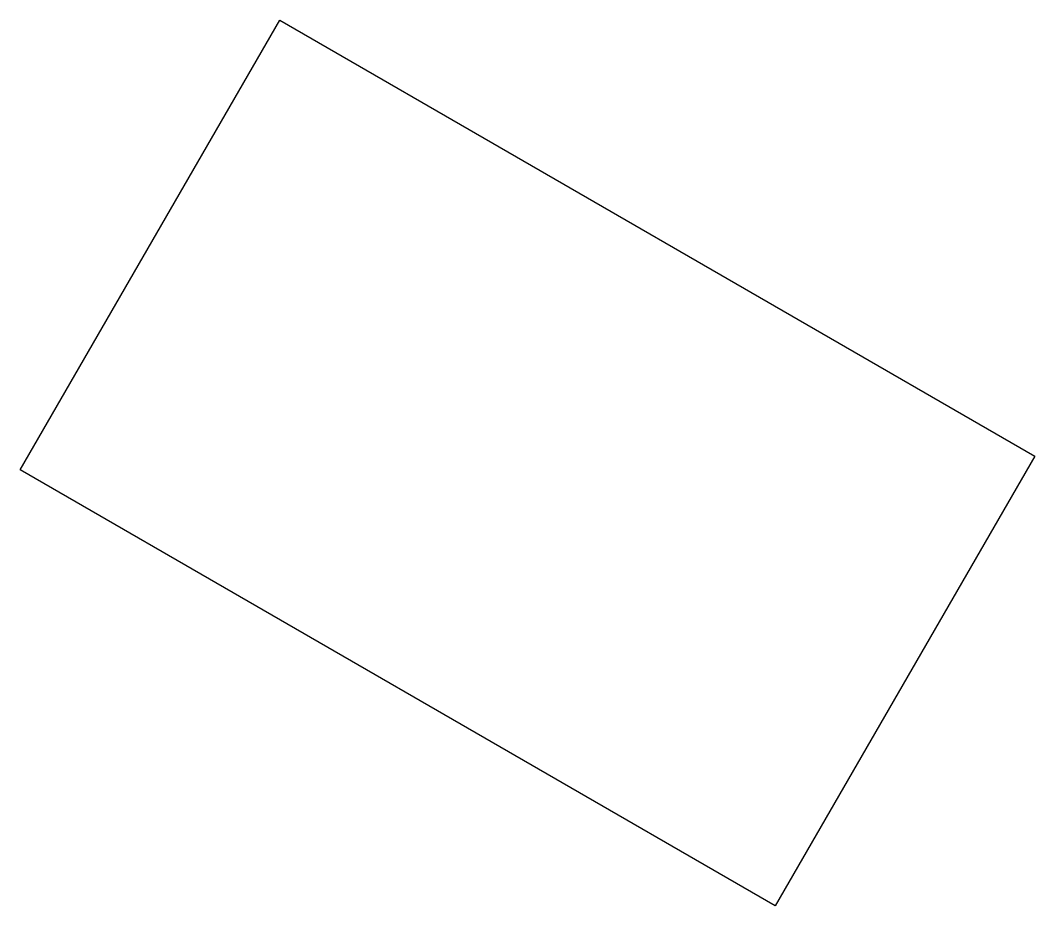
# Model space of a CAD drawing. Extents: x 75 to 172.7, y -185.3 to -100.
import ezdxf

# ---------------------------------------------------------------- set-up
doc = ezdxf.new("R2010")
doc.units = 0
doc.layers.add('BLACK', color=7, linetype='CONTINUOUS')

msp = doc.modelspace()

# ---------------------------------------------------------------- linework, layer by layer
at = {"layer": 'BLACK', "linetype": 'CONTINUOUS'}
for p, q in [((75, -143.30127), (100, -100)), ((100, -100), (172.746134, -142)), ((172.746134, -142), (147.746134, -185.30127)), ((147.746134, -185.30127), (75, -143.30127))]:
    msp.add_line(p, q, dxfattribs=at)

doc.saveas('drawing.dxf')
